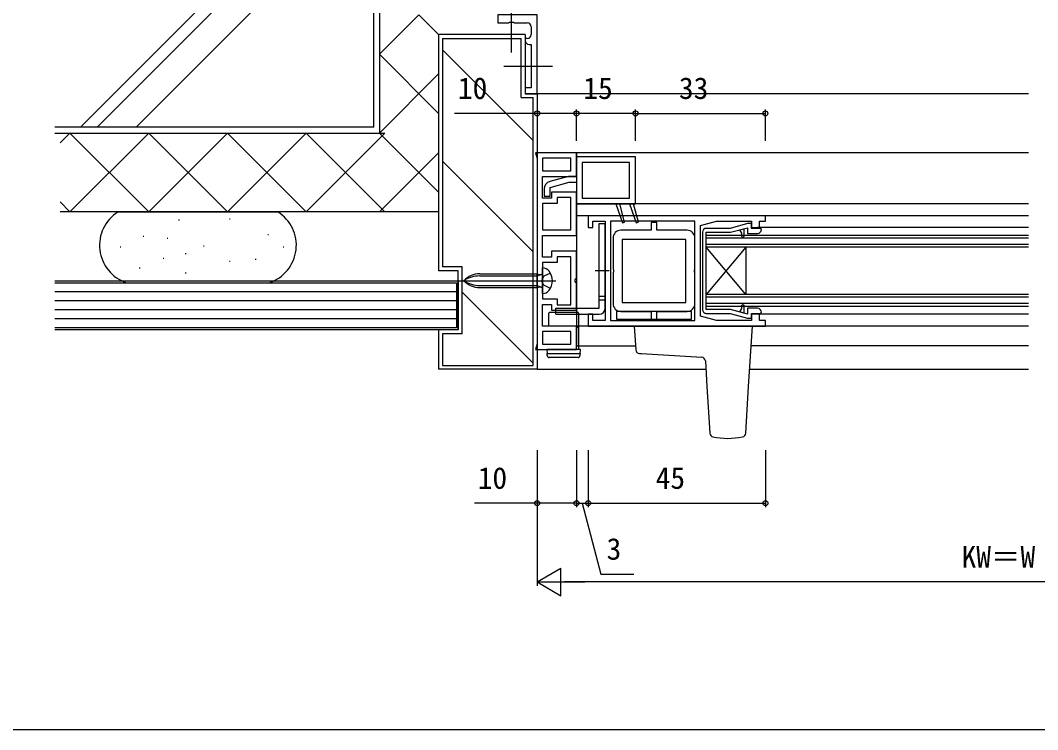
# Model space of a CAD drawing. Units: millimetres, scale not verified. Extents: x -438 to 438, y -381 to 379.
# Drawn here: x -91.2 to 167.2, y -381 to -200.9 of the extents above; entities that cross this region are included whole.
import ezdxf
from ezdxf.enums import TextEntityAlignment as Align

# ---------------------------------------------------------------- set-up
doc = ezdxf.new("R2010")
doc.units = ezdxf.units.MM
doc.header["$LTSCALE"] = 2
for name, color, linetype in [('0-2_YKK_11', 7, 'Continuous'), ('0-3_YKK_12', 2, 'Continuous'), ('0-4_YKK_13', 4, 'Continuous'), ('0-6_YKK_D', 6, 'Continuous'), ('0-7_YKK_ZWAK', 7, 'Continuous'), ('0-8_YSS_K', 3, 'Continuous'), ('0-9_YSS_KE', 3, 'Continuous')]:
    doc.layers.add(name, color=color, linetype=linetype)
doc.styles.add('ＭＳ ゴシック', font='')
doc.styles.get('ＭＳ ゴシック').set_extended_font_data('MS Gothic')

msp = doc.modelspace()

# ---------------------------------------------------------------- linework, layer by layer
at = {"layer": '0-2_YKK_11'}
for p, q in [((38.51, -202.5), (38.51, -204.5)), ((82.01, -254.7), (82.01, -274.3))]:
    msp.add_line(p, q, dxfattribs=at)
for points in [[(40.01, -219.5), (40.01, -199.5), (30.01, -199.5), (30.01, -201.5), (32.839, -201.5), (33.031, -201.358), (33.989, -201.358), (34.181, -201.5), (37.51, -201.5)], [(37.51, -205.5), (37.01, -205.5), (37.01, -206)], [(38.01, -207), (38.51, -207), (38.51, -218), (37.01, -218), (37.01, -219.5), (40.01, -219.5)], [(41.81, -243.696), (41.81, -245.5), (43.31, -245.5), (43.31, -243.312), (48.207, -242), (50.01, -242), (50.01, -247.5), (65.01, -247.5), (65.01, -235.5)], [(65.01, -235.5), (50.01, -235.5), (50.01, -238.344), (50.01, -240.5), (48.01, -240.5), (43.292, -241.764)], [(78.11, -254.2), (70.46, -254.2), (70.46, -252.2), (68.96, -252.2), (68.96, -254.2), (61.31, -254.2)], [(97.01, -254), (96.71, -253.7), (94.51, -253.7), (94.51, -252.5), (93.51, -252.5), (89.031, -253.7), (83.01, -253.7)], [(96.01, -274), (93.51, -274), (93.51, -275.465), (89.163, -274.3), (83.01, -274.3), (83.01, -254.7), (89.163, -254.7), (93.51, -253.535), (93.51, -255), (96.01, -255)], [(59.31, -256.2), (59.31, -264.042), (59.43, -264.225), (59.43, -264.775), (59.31, -264.958), (59.31, -272.8)], [(80.11, -272.8), (80.11, -264.958), (79.99, -264.775), (79.99, -264.225), (80.11, -264.042), (80.11, -256.2)], [(61.31, -274.8), (68.96, -274.8), (68.96, -276.8), (70.46, -276.8), (70.46, -274.8), (78.11, -274.8)], [(83.01, -275.3), (89.031, -275.3), (93.51, -276.5), (94.51, -276.5), (94.51, -275.3), (96.71, -275.3), (97.01, -275)]]:
    msp.add_lwpolyline(points, dxfattribs=at)
for points in [[(40.01, -236), (40.01, -283), (39.622, -284.5), (50.01, -284.5), (50.01, -278.5), (45.591, -278.5), (41.41, -278.5), (41.41, -273), (43.71, -273), (43.71, -274.5), (50.01, -274.5), (50.01, -267.658), (49.89, -267.475), (49.71, -267.2), (49.71, -266.8), (49.89, -266.525), (50.01, -266.342), (50.01, -259.5), (46.641, -259.5), (43.71, -259.5), (43.71, -261), (41.41, -261), (41.41, -255.5), (50.01, -255.5), (50.01, -244.5), (46.205, -244.5), (43.71, -244.5), (43.71, -246), (41.41, -246), (41.41, -240.5), (45.069, -240.5), (50.01, -240.5), (50.01, -234.5), (39.622, -234.5)], [(48.61, -235.9), (41.41, -235.9), (41.41, -239.1), (45.093, -239.1), (48.61, -239.1)], [(51.51, -246), (63.51, -246), (63.51, -237), (51.51, -237), (51.51, -238.398)], [(48.61, -254.1), (48.61, -245.9), (46.243, -245.9), (45.11, -245.9), (45.11, -247.4), (41.41, -247.4), (41.41, -254.1)], [(60.01, -247.5), (61.678, -252.309), (62.251, -252.133), (61.01, -247.5)], [(63.51, -247.5), (65.179, -252.309), (65.751, -252.133), (64.51, -247.5)], [(53.01, -278.5), (98.01, -278.5), (98.01, -277.1), (96.51, -277.1), (96.51, -275.5), (94.51, -275.5), (94.51, -277.1), (85.615, -277.1), (81.51, -276), (81.51, -253), (85.615, -251.9), (94.51, -251.9), (94.51, -253.5), (96.51, -253.5), (96.51, -251.9), (98.01, -251.9), (98.01, -250.5), (53.01, -250.5), (53.01, -253.5), (54.21, -253.5), (54.21, -251.9), (57.31, -251.9), (57.31, -268.259), (57.31, -277.1), (54.21, -277.1), (54.21, -275.5), (53.01, -275.5)], [(80.11, -277.1), (80.11, -251.9), (58.71, -251.9), (58.71, -268.378), (58.71, -277.1)], [(92.51, -253.803), (92.51, -255.75), (92.248, -256), (92.01, -255.75), (92.01, -254.937), (91.51, -254.071)], [(77.81, -256.5), (61.61, -256.5), (61.61, -272.5), (77.81, -272.5)], [(48.61, -273.1), (48.61, -260.9), (46.727, -260.9), (45.11, -260.9), (45.11, -262.4), (41.41, -262.4), (41.41, -271.6), (45.11, -271.6), (45.11, -273.1)], [(92.51, -273.25), (92.51, -275.197), (91.51, -274.929), (92.01, -274.063), (92.01, -273.25), (92.265, -273)], [(41.41, -283.1), (48.61, -283.1), (48.61, -279.9), (45.546, -279.9), (41.41, -279.9)]]:
    msp.add_lwpolyline(points, close=True, dxfattribs=at)
for centre, radius, start, end in [((37.51, -202.5), 1, 0.00001, 89.99999), ((38.01, -206), 1, 180.00001, 269.99999), ((37.51, -204.5), 1, 270.00001, 359.99999), ((43.81, -243.696), 2, 104.99989, 179.99978), ((61.31, -256.2), 2, 90.00001, 179.99999), ((78.11, -256.2), 2, 0.00001, 89.99999), ((83.01, -254.7), 1, 89.99958, 179.99956), ((96.01, -254), 1, 270.00219, 0.00045), ((61.31, -272.8), 2, 180.00001, 269.99999), ((78.11, -272.8), 2, 270.00001, 359.99999), ((83.01, -274.3), 1, 179.99909, 269.99999), ((96.01, -275), 1, 0.00001, 89.99999)]:
    msp.add_arc(centre, radius, start, end, dxfattribs=at)
at = {"layer": '0-3_YKK_12'}
for p, q in [((164.864, -219.5), (40.01, -219.5)), ((164.864, -234.5), (50.01, -234.5)), ((164.864, -247.5), (50.01, -247.5)), ((164.864, -250.5), (50.01, -250.5)), ((83.01, -273.508), (83.01, -255.492)), ((164.864, -255.492), (83.01, -255.492)), ((164.864, -253.5), (96.01, -253.5)), ((164.864, -256.192), (83.01, -256.192)), ((164.864, -257.792), (83.01, -257.792)), ((93.01, -258.492), (83.01, -270.508)), ((164.864, -258.492), (83.01, -258.492)), ((164.864, -270.508), (83.01, -270.508)), ((164.864, -271.208), (83.01, -271.208)), ((164.864, -272.808), (83.01, -272.808)), ((164.864, -273.508), (83.01, -273.508)), ((164.864, -275.5), (96.01, -275.5)), ((164.864, -278.5), (50.01, -278.5)), ((164.864, -283.5), (94.404, -283.5)), ((40.01, -289.5), (82.893, -289.5)), ((94.037, -289.5), (164.864, -289.5))]:
    msp.add_line(p, q, dxfattribs=at)
for points in [[(50.01, -234.5), (50.01, -283.5), (65.015, -283.5)], [(93.01, -258.492), (93.01, -270.508), (83.01, -258.492)]]:
    msp.add_lwpolyline(points, dxfattribs=at)
at = {"layer": '0-4_YKK_13'}
for p, q in [((33.51, -209.017), (33.51, -193.984)), ((31.572, -212.5), (43.943, -212.5)), ((55.81, -273.998), (55.81, -252.498)), ((55.81, -252.498), (57.31, -252.498)), ((57.31, -273.998), (57.31, -252.498)), ((25.435, -265.254), (40.01, -265.254)), ((25.435, -265.782), (40.01, -265.782)), ((40.01, -268.746), (40.01, -265.254)), ((40.01, -265.254), (40.814, -265.411)), ((40.01, -265.782), (41.082, -265.39)), ((58.31, -264.5), (54.81, -264.5)), ((13.831, -267), (44.784, -267)), ((25.435, -268.218), (40.01, -268.218)), ((25.435, -268.746), (40.01, -268.746)), ((40.01, -268.218), (41.082, -268.61)), ((40.01, -268.746), (40.814, -268.589)), ((41.41, -270.25), (41.41, -269.08)), ((55.81, -270.94), (57.31, -270.94)), ((55.81, -271.856), (57.31, -271.856)), ((43.01, -278.5), (43.01, -275.2)), ((43.21, -275), (50.31, -275)), ((44.81, -273.998), (55.81, -273.998)), ((44.81, -275.498), (44.81, -273.998)), ((44.81, -275.498), (55.81, -275.498)), ((50.51, -275.2), (50.51, -279)), ((50.31, -278.8), (50.01, -278.8)), ((50.51, -279), (50.51, -284.5)), ((64.71, -278.5), (65.079, -284.542)), ((66.207, -278.5), (64.71, -278.5)), ((66.207, -278.5), (93.212, -278.5)), ((51.01, -284.5), (42.51, -284.5)), ((42.51, -284.5), (42.571, -285.5)), ((43.07, -285.5), (50.449, -285.5)), ((50.417, -286.5), (43.102, -286.5)), ((50.449, -285.5), (50.948, -285.5)), ((50.948, -285.5), (50.916, -286.031)), ((50.948, -285.5), (51.01, -284.5)), ((66.016, -285.479), (66.517, -285.51)), ((66.517, -285.51), (81.903, -286.451)), ((82.764, -287.383), (83.162, -293.902)), ((83.162, -293.902), (83.886, -305.741)), ((93.043, -305.741), (93.768, -293.902))]:
    msp.add_line(p, q, dxfattribs=at)
for points in [[(43.402, -265.05), (41.773, -265.855), (41.165, -267)], [(41.41, -269.08), (41.41, -264.92), (41.41, -263.75)], [(43.402, -268.95), (41.773, -268.145), (41.165, -267)], [(93.768, -293.902), (94.71, -278.5), (93.212, -278.5)], [(42.603, -286.031), (42.571, -285.5), (43.07, -285.5)]]:
    msp.add_lwpolyline(points, dxfattribs=at)
msp.add_lwpolyline([(79.21, -274.8), (60.21, -274.8), (60.21, -276.8), (79.21, -276.8)], close=True, dxfattribs=at)
for centre, radius, start, end in [((25.435, -270.768), 5.513, 90, 136.89533), ((25.435, -273.046), 7.263, 90, 123.6577), ((40.91, -264.92), 0.5, 258.94828, 0), ((41.422, -265.85), 2.1, 37.24778, 90.33964), ((39.91, -267), 4, 322.75222, 37.24778), ((25.435, -263.232), 5.513, 223.10467, 270), ((25.435, -260.954), 7.263, 236.3423, 270), ((40.91, -269.08), 0.5, 0, 101.05172), ((41.422, -268.15), 2.1, 269.66349, 322.75111), ((43.21, -275.2), 0.2, 90, 180), ((50.31, -275.2), 0.2, 0, 90), ((55.81, -273.998), 1.5, 270, 0), ((50.31, -279), 0.2, 0, 90), ((43.102, -286), 0.5, 183.5, 270), ((50.417, -286), 0.5, 270, 356.5), ((66.077, -284.481), 1, 183.5, 266.5), ((81.765, -287.444), 1, 3.5, 86.5), ((84.885, -305.68), 1, 183.49986, 259.13802), ((88.448, -287.992), 19.039, 258.62387, 281.47375), ((92.045, -305.68), 1, 280.86198, 356.50014)]:
    msp.add_arc(centre, radius, start, end, dxfattribs=at)
at = {"layer": '0-6_YKK_D'}
for p, q in [((50.006, -231.5), (50.006, -223.5)), ((65.006, -224.5), (50.006, -224.5)), ((65.006, -231.5), (65.006, -223.5)), ((65.006, -231.5), (65.006, -223.5)), ((65.006, -224.5), (98.006, -224.5)), ((98.006, -231.5), (98.006, -223.5)), ((40.006, -310.031), (40.006, -344.5)), ((40.01, -310.031), (40.01, -324.5)), ((50.01, -310.031), (50.01, -324.5)), ((50.01, -310.031), (50.01, -324.5)), ((53.01, -310.031), (53.01, -324.5)), ((53.01, -310.031), (53.01, -324.5)), ((98.01, -310.031), (98.01, -324.5)), ((50.01, -323.5), (47.46, -323.5)), ((50.01, -323.5), (53.01, -323.5)), ((50.01, -323.5), (53.01, -323.5)), ((53.01, -323.5), (55.56, -323.5)), ((53.01, -323.5), (98.01, -323.5)), ((40.006, -343.5), (46.068, -340)), ((46.068, -347), (46.068, -340)), ((40.006, -343.5), (46.068, -347)), ((40.006, -343.5), (52.13, -343.5)), ((282.99, -343.5), (47.006, -343.5))]:
    msp.add_line(p, q, dxfattribs=at)
for points in [[(50.006, -224.5), (40.006, -224.5), (19.049, -224.5)], [(50.01, -323.5), (40.01, -323.5), (24.085, -323.5)], [(51.51, -323.5), (56.231, -341.5), (64.577, -341.5)]]:
    msp.add_lwpolyline(points, dxfattribs=at)
for centre in [(40.006, -224.5), (50.006, -224.5), (50.006, -224.5), (65.006, -224.5), (65.006, -224.5), (98.006, -224.5), (40.01, -323.5), (50.01, -323.5), (50.01, -323.5), (53.01, -323.5), (53.01, -323.5), (98.01, -323.5)]:
    msp.add_circle(centre, 0.637, dxfattribs=at)
at = {"layer": '0-7_YKK_ZWAK'}
msp.add_lwpolyline([(-437.5, -381), (437.5, -381), (437.5, 344)], dxfattribs=at)
at = {"layer": '0-8_YSS_K'}
for p, q in [((-1.49, -228), (-1.49, -120.829)), ((-1.49, -153.49), (-76, -228)), ((-1.49, -157.732), (-71.757, -228)), ((-1.49, -167.632), (-61.857, -228)), ((10.009, -199.5), (0.01, -209.5)), ((15.01, -204.501), (10.01, -199.5)), ((16.01, -205.5), (16.01, -263.5)), ((16.01, -205.5), (36.01, -205.5)), ((36.01, -220.5), (36.01, -205.5)), ((16.01, -208.363), (39.01, -231.363)), ((15.01, -224.5), (0.01, -209.5)), ((16.078, -213.432), (16.01, -213.5)), ((15.01, -214.5), (0.01, -229.5)), ((36.01, -220.5), (39.01, -220.5)), ((39.01, -288.5), (39.01, -220.5)), ((-1.49, -228), (-82.5, -228)), ((-78.646, -229.5), (-81.156, -232.01)), ((-58.646, -229.5), (-78.646, -249.5)), ((-58.646, -249.5), (-78.646, -229.5)), ((-38.646, -229.5), (-58.646, -249.5)), ((-38.646, -249.5), (-58.646, -229.5)), ((-18.646, -229.5), (-38.646, -249.5)), ((-18.646, -249.5), (-38.646, -229.5)), ((1.354, -249.5), (-18.646, -229.5)), ((1.354, -229.5), (-18.646, -249.5)), ((15.01, -244.5), (0.01, -229.5)), ((15.01, -234.5), (0.01, -249.5)), ((16.01, -236.648), (39.01, -259.648)), ((-78.646, -249.5), (-81.156, -246.99)), ((-50.861, -251.654), (-51.061, -251.654)), ((-37.951, -251.41), (-38.151, -251.41)), ((-59.873, -255.795), (-60.073, -255.795)), ((-28.208, -255.307), (-28.408, -255.307)), ((-53.783, -256.282), (-53.983, -256.282)), ((-44.528, -258.23), (-44.728, -258.23)), ((-65.718, -258.474), (-65.918, -258.474)), ((-49.156, -260.179), (-49.356, -260.179)), ((-24.311, -258.474), (-24.511, -258.474)), ((-54.758, -261.397), (-54.958, -261.397)), ((-37.951, -262.127), (-38.151, -262.127)), ((-31.375, -261.64), (-31.575, -261.64)), ((21.01, -263.5), (16.01, -263.5)), ((21.01, -280.5), (21.01, -263.5)), ((-60.847, -263.832), (-61.047, -263.832)), ((-49.156, -265.05), (-49.356, -265.05)), ((19.51, -269.8), (-82.5, -269.8)), ((21.01, -269.932), (39.01, -287.932)), ((19.51, -272.1), (-82.5, -272.1)), ((19.51, -274.4), (-82.5, -274.4)), ((19.51, -276.7), (-82.5, -276.7)), ((16.01, -280.5), (16.01, -288.5)), ((21.01, -280.5), (16.01, -280.5)), ((16.01, -288.5), (39.01, -288.5))]:
    msp.add_line(p, q, dxfattribs=at)
for points in [[(-82.5, -267), (20.01, -267), (20.01, -279.5), (-82.5, -279.5)], [(-82.5, -267.5), (19.51, -267.5), (19.51, -279), (-82.5, -279)]]:
    msp.add_lwpolyline(points, dxfattribs=at)
at = {"layer": '0-9_YSS_KE'}
for p, q in [((0.01, -122), (0.01, -229.5)), ((15.01, -204.501), (15.01, -264.5)), ((37.01, -204.501), (15.01, -204.501)), ((37.01, -204.501), (37.01, -219.5)), ((40.01, -219.5), (37.01, -219.5)), ((40.01, -219.5), (40.01, -289.5)), ((-82.5, -229.5), (0.01, -229.5)), ((-81.156, -229.5), (1.354, -229.5)), ((1.354, -249.5), (-81.156, -249.5)), ((-66.404, -249.5), (-25.868, -249.5)), ((15.01, -249.5), (0.01, -249.5)), ((20.01, -264.5), (15.01, -264.5)), ((20.01, -279.5), (20.01, -264.5)), ((-64.259, -267.5), (-28.014, -267.5)), ((15.01, -279.5), (15.01, -289.5)), ((20.01, -279.5), (15.01, -279.5)), ((40.01, -289.5), (15.01, -289.5))]:
    msp.add_line(p, q, dxfattribs=at)
for centre, start, end in [((-61.136, -258), 121.78833, 251.80513), ((-31.136, -258), 288.19487, 58.21167)]:
    msp.add_arc(centre, 10, start, end, dxfattribs=at)

# ---------------------------------------------------------------- texts
at = {"layer": '0-6_YKK_D', "style": 'ＭＳ ゴシック'}
for s, p in [('10', (19.899, -222.5)), ('15', (51.753, -222.5)), ('33', (76.051, -222.5)), ('10', (24.934, -321.5)), ('45', (70.14, -321.5)), ('3', (57.677, -339.5)), ('KW＝W', (147.846, -341.5))]:
    msp.add_text(s, height=5.499, dxfattribs=at).set_placement(p, align=Align.BOTTOM_LEFT)

doc.saveas('drawing.dxf')
